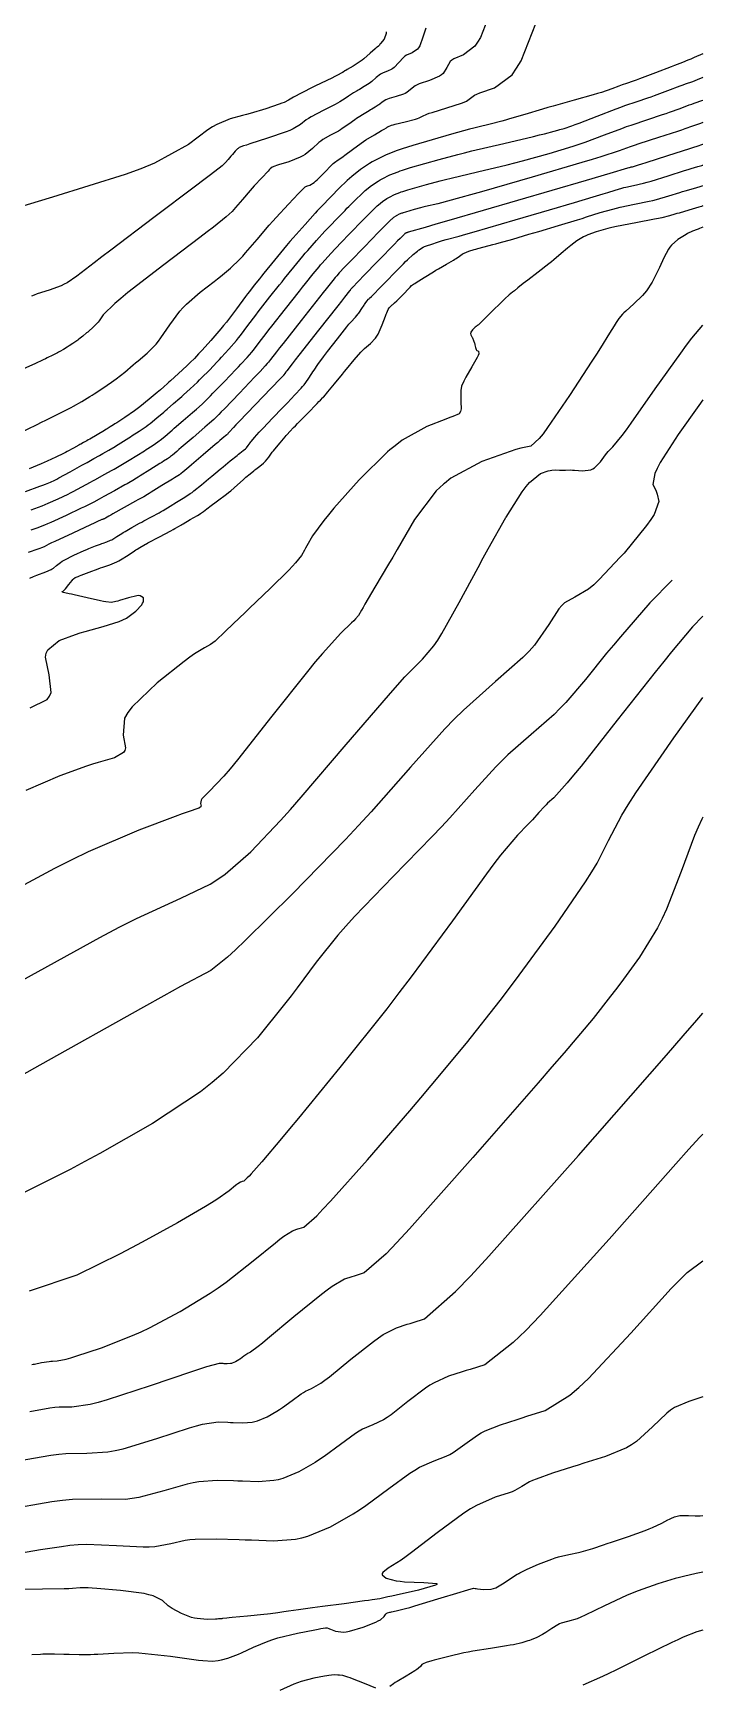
# Model space of a CAD drawing. Header units: metres. Extents: x 837475 to 838479, y 1189012 to 1191015.
# Drawn here: x 838398.2 to 838476.5, y 1190319 to 1190512 of the extents above; entities that cross this region are included whole.
import ezdxf

# ---------------------------------------------------------------- set-up
doc = ezdxf.new("R2010")
doc.units = ezdxf.units.M
doc.header["$LTSCALE"] = 0.3
doc.layers.add('COTAS 10', color=1, linetype='Continuous')
doc.layers.add('COTAS INT', color=252, linetype='Continuous')

msp = doc.modelspace()

# ---------------------------------------------------------------- linework, layer by layer
at = {"layer": 'COTAS 10'}
for points, elevation in [([(838444.134, 1190512.549), (838443.775, 1190511.515), (838443.397, 1190510.477), (838443.265, 1190510.261), (838443.122, 1190510.077), (838442.508, 1190509.672), (838441.848, 1190509.376), (838441.676, 1190509.261), (838441.509, 1190509.131), (838440.944, 1190508.54), (838440.416, 1190507.965), (838440.271, 1190507.844), (838440.128, 1190507.741), (838439.617, 1190507.51), (838439.112, 1190507.322), (838438.972, 1190507.247), (838438.832, 1190507.161), (838438.325, 1190506.766), (838437.8, 1190506.325), (838437.648, 1190506.21), (838437.493, 1190506.098), (838436.911, 1190505.718), (838436.355, 1190505.386), (838436.217, 1190505.305), (838436.086, 1190505.227), (838435.67, 1190504.983), (838435.294, 1190504.751), (838435.189, 1190504.681), (838435.084, 1190504.609), (838434.698, 1190504.328), (838434.063, 1190503.932), (838433.801, 1190503.787), (838433.501, 1190503.628), (838432.105, 1190502.924), (838430.7, 1190502.188), (838430.395, 1190502.008), (838430.126, 1190501.839), (838429.457, 1190501.312), (838428.604, 1190500.784), (838428.22, 1190500.612), (838427.771, 1190500.431), (838425.613, 1190499.684), (838423.535, 1190499.026), (838423.137, 1190498.899), (838422.816, 1190498.796), (838422.295, 1190498.626), (838422.215, 1190498.548), (838422.171, 1190498.503), (838422.117, 1190498.448), (838421.846, 1190498.165), (838421.516, 1190497.807), (838421.425, 1190497.705), (838421.334, 1190497.601), (838421.007, 1190497.216), (838420.7, 1190496.859), (838420.622, 1190496.774), (838420.546, 1190496.694), (838420.296, 1190496.453), (838418.932, 1190495.403), (838418.155, 1190494.814), (838417.203, 1190494.095), (838412.323, 1190490.419), (838407.285, 1190486.618), (838406.235, 1190485.82), (838405.335, 1190485.133), (838403.328, 1190483.571), (838402.202, 1190482.812), (838401.856, 1190482.631), (838401.496, 1190482.462), (838400.074, 1190481.956), (838398.687, 1190481.507), (838398.349, 1190481.373), (838398.03, 1190481.236)], 1760), ([(838397.982, 1190456.283), (838399.271, 1190456.763), (838399.617, 1190456.9), (838399.959, 1190457.04), (838401.155, 1190457.564), (838402.288, 1190458.104), (838402.59, 1190458.254), (838402.887, 1190458.405), (838403.919, 1190458.951), (838404.926, 1190459.505), (838405.207, 1190459.66), (838405.49, 1190459.817), (838406.523, 1190460.39), (838407.453, 1190460.911), (838407.672, 1190461.035), (838407.873, 1190461.149), (838408.461, 1190461.487), (838409.036, 1190461.831), (838409.231, 1190461.949), (838409.44, 1190462.077), (838410.322, 1190462.624), (838411.214, 1190463.185), (838411.431, 1190463.322), (838411.633, 1190463.451), (838412.254, 1190463.851), (838412.783, 1190464.217), (838412.928, 1190464.324), (838413.072, 1190464.433), (838413.587, 1190464.85), (838414.232, 1190465.4), (838414.458, 1190465.593), (838414.705, 1190465.804), (838415.766, 1190466.714), (838416.828, 1190467.631), (838417.075, 1190467.847), (838417.301, 1190468.046), (838417.95, 1190468.627), (838418.665, 1190469.32), (838418.934, 1190469.589), (838419.233, 1190469.892), (838420.566, 1190471.267), (838421.906, 1190472.668), (838422.209, 1190472.988), (838422.482, 1190473.278), (838423.223, 1190474.077), (838423.773, 1190474.713), (838423.926, 1190474.899), (838424.08, 1190475.09), (838424.636, 1190475.816), (838425.447, 1190476.884), (838425.762, 1190477.29), (838426.115, 1190477.743), (838427.715, 1190479.778), (838429.339, 1190481.83), (838429.708, 1190482.295), (838430.042, 1190482.713), (838430.953, 1190483.85), (838431.63, 1190484.669), (838431.816, 1190484.888), (838432.001, 1190485.103), (838432.661, 1190485.849), (838433.474, 1190486.724), (838433.754, 1190487.02), (838434.06, 1190487.34), (838435.363, 1190488.689), (838436.631, 1190489.99), (838436.914, 1190490.28), (838437.167, 1190490.54), (838437.835, 1190491.221), (838438.312, 1190491.679), (838438.444, 1190491.798), (838438.577, 1190491.913), (838439.06, 1190492.298), (838439.57, 1190492.641), (838439.721, 1190492.73), (838439.875, 1190492.816), (838440.467, 1190493.103), (838441.081, 1190493.353), (838441.25, 1190493.416), (838441.419, 1190493.475), (838442.022, 1190493.666), (838444.205, 1190494.289), (838445.795, 1190494.706), (838446.405, 1190494.857), (838447.089, 1190495.023), (838450.173, 1190495.752), (838453.623, 1190496.59), (838454.537, 1190496.825), (838455.435, 1190497.061), (838458.529, 1190497.923), (838461.333, 1190498.781), (838462.046, 1190499.015), (838462.733, 1190499.247), (838464.988, 1190500.071), (838467.03, 1190500.844), (838467.582, 1190501.043), (838468.13, 1190501.236), (838470.061, 1190501.882), (838471.796, 1190502.449), (838472.22, 1190502.592), (838472.619, 1190502.729), (838473.856, 1190503.176), (838474.918, 1190503.573), (838475.207, 1190503.679), (838475.494, 1190503.784), (838476.511, 1190504.148), (838476.514, 1190504.149)], 1770), ([(838476.514, 1190491.777), (838476.332, 1190491.719), (838476.033, 1190491.626), (838474.844, 1190491.277), (838473.722, 1190490.956), (838473.466, 1190490.882), (838473.234, 1190490.813), (838472.591, 1190490.617), (838471.693, 1190490.399), (838471.3, 1190490.316), (838470.843, 1190490.224), (838468.671, 1190489.812), (838466.388, 1190489.364), (838465.862, 1190489.249), (838465.382, 1190489.138), (838464.032, 1190488.773), (838463.048, 1190488.4), (838462.8, 1190488.284), (838462.561, 1190488.164), (838461.786, 1190487.686), (838461.075, 1190487.149), (838460.876, 1190486.992), (838460.677, 1190486.83), (838459.954, 1190486.217), (838459.094, 1190485.496), (838458.809, 1190485.267), (838458.504, 1190485.026), (838457.234, 1190484.05), (838456.02, 1190483.126), (838455.751, 1190482.918), (838455.51, 1190482.731), (838454.883, 1190482.228), (838454.462, 1190481.876), (838454.351, 1190481.784), (838454.243, 1190481.694), (838453.876, 1190481.39), (838453.356, 1190480.923), (838453.153, 1190480.73), (838452.924, 1190480.511), (838451.88, 1190479.49), (838450.893, 1190478.516), (838450.7, 1190478.326), (838450.541, 1190478.17), (838450.258, 1190477.894), (838450.202, 1190477.848), (838450.187, 1190477.837), (838450.173, 1190477.827), (838450.123, 1190477.796), (838450.073, 1190477.767), (838450.043, 1190477.749), (838449.986, 1190477.714), (838449.888, 1190477.627), (838449.847, 1190477.585), (838449.8, 1190477.535), (838449.582, 1190477.293), (838449.395, 1190477.025), (838449.369, 1190476.959), (838449.354, 1190476.898), (838449.391, 1190476.707), (838449.503, 1190476.508), (838449.535, 1190476.441), (838449.568, 1190476.369), (838449.692, 1190476.069), (838449.806, 1190475.741), (838449.833, 1190475.653), (838449.857, 1190475.565), (838449.927, 1190475.257), (838450.016, 1190475.004), (838450.052, 1190474.951), (838450.094, 1190474.905), (838450.287, 1190474.802), (838450.304, 1190474.488), (838450.236, 1190474.309), (838450.135, 1190474.092), (838449.505, 1190472.974), (838448.81, 1190471.791), (838448.667, 1190471.532), (838448.547, 1190471.302), (838448.293, 1190470.718), (838448.215, 1190470.203), (838448.206, 1190470.017), (838448.201, 1190469.812), (838448.226, 1190468.914), (838448.227, 1190468.073), (838448.207, 1190467.904), (838448.179, 1190467.763), (838448.005, 1190467.484), (838447.286, 1190467.197), (838446.915, 1190467.051), (838446.469, 1190466.876), (838444.237, 1190466.003), (838441.367, 1190464.403), (838440.519, 1190463.769), (838439.918, 1190463.275), (838439.649, 1190463.053), (838436.313, 1190459.78), (838433.357, 1190456.456), (838432.725, 1190455.708), (838432.174, 1190455.036), (838430.861, 1190453.229), (838430.188, 1190452.077), (838430.042, 1190451.818), (838429.913, 1190451.584), (838429.589, 1190450.952), (838428.897, 1190450.078), (838428.535, 1190449.692), (838428.1, 1190449.243), (838425.913, 1190447.101), (838423.493, 1190444.78), (838422.911, 1190444.219), (838422.366, 1190443.693), (838420.714, 1190442.087), (838419.482, 1190440.955), (838419.202, 1190440.728), (838418.948, 1190440.538), (838418.252, 1190440.165), (838417.082, 1190439.461), (838416.53, 1190439.063), (838415.879, 1190438.577), (838412.703, 1190436.088), (838409.769, 1190433.284), (838409.27, 1190432.599), (838408.908, 1190431.954), (838408.731, 1190429.957), (838409.007, 1190428.493), (838408.93, 1190428.184), (838408.787, 1190427.917), (838407.714, 1190427.301), (838405.821, 1190426.771), (838405.16, 1190426.558), (838404.44, 1190426.316), (838401.345, 1190425.203), (838397.373, 1190423.497)], 1780), ([(838476.514, 1190443.876), (838475.286, 1190442.63), (838472.835, 1190439.7), (838471.93, 1190438.58), (838470.927, 1190437.327), (838466.487, 1190431.69), (838462.258, 1190426.341), (838461.388, 1190425.27), (838460.648, 1190424.376), (838459.063, 1190422.627), (838458.352, 1190422.009), (838458.163, 1190421.828), (838457.978, 1190421.642), (838457.336, 1190420.937), (838456.575, 1190420.083), (838456.315, 1190419.804), (838456.033, 1190419.507), (838454.834, 1190418.281), (838452.851, 1190415.928), (838452.074, 1190414.921), (838451.199, 1190413.76), (838447.216, 1190408.281), (838442.387, 1190401.707), (838440.978, 1190399.856), (838439.538, 1190397.99), (838434.078, 1190391.141), (838429.231, 1190385.227), (838428.178, 1190383.952), (838427.249, 1190382.833), (838424.938, 1190380.101), (838423.704, 1190378.717), (838423.454, 1190378.448), (838423.245, 1190378.23), (838422.821, 1190377.855), (838422.662, 1190377.806), (838422.578, 1190377.78), (838422.433, 1190377.734), (838422.147, 1190377.552), (838422.017, 1190377.453), (838421.864, 1190377.333), (838421.127, 1190376.727), (838419.665, 1190375.701), (838419.055, 1190375.316), (838418.356, 1190374.888), (838415.092, 1190372.981), (838410.949, 1190370.71), (838409.697, 1190370.052), (838408.398, 1190369.382), (838403.326, 1190366.858), (838397.744, 1190364.995)], 1790), ([(838395.963, 1190334.276), (838399.056, 1190334.837), (838401.519, 1190335.189), (838402.503, 1190335.329), (838403.465, 1190335.395), (838404.43, 1190335.431), (838407.941, 1190335.303), (838411.063, 1190335.138), (838411.783, 1190335.15), (838412.44, 1190335.186), (838414.292, 1190335.524), (838415.983, 1190335.912), (838416.539, 1190335.979), (838417.133, 1190336.029), (838419.596, 1190336.066), (838422.277, 1190335.986), (838423.008, 1190335.962), (838423.735, 1190335.938), (838426.323, 1190335.844), (838428.898, 1190336.034), (838429.617, 1190336.188), (838430.34, 1190336.387), (838432.971, 1190337.473), (838435.628, 1190338.993), (838436.366, 1190339.466), (838437.105, 1190339.962), (838439.785, 1190341.939), (838442.23, 1190343.725), (838442.822, 1190344.101), (838443.377, 1190344.424), (838445.073, 1190345.164), (838446.51, 1190345.713), (838446.902, 1190345.917), (838447.292, 1190346.143), (838448.677, 1190347.148), (838450.149, 1190348.194), (838450.593, 1190348.447), (838451.053, 1190348.684), (838452.848, 1190349.404), (838454.806, 1190350.03), (838455.368, 1190350.207), (838455.94, 1190350.386), (838458.081, 1190351.047), (838460.951, 1190352.845), (838461.983, 1190353.741), (838463.117, 1190354.81), (838468.07, 1190360.11), (838472.804, 1190365.329), (838473.799, 1190366.347), (838474.659, 1190367.18), (838476.514, 1190368.565)], 1800)]:
    msp.add_lwpolyline(points, dxfattribs=dict(at, elevation=elevation))
at = {"layer": 'COTAS INT'}
for points, elevation in [([(838451.612, 1190514.251), (838450.503, 1190511.476), (838450.174, 1190510.91), (838449.836, 1190510.434), (838448.535, 1190509.446), (838447.403, 1190508.965), (838447.171, 1190508.808), (838446.975, 1190508.64), (838446.559, 1190507.946), (838446.136, 1190507.254), (838445.935, 1190507.087), (838445.697, 1190506.93), (838444.537, 1190506.454), (838443.348, 1190506.045), (838443.094, 1190505.931), (838442.871, 1190505.816), (838442.336, 1190505.401), (838441.881, 1190505.019), (838441.71, 1190504.926), (838441.519, 1190504.838), (838440.663, 1190504.566), (838439.813, 1190504.324), (838439.625, 1190504.255), (838439.458, 1190504.185), (838439.029, 1190503.923), (838438.724, 1190503.668), (838438.636, 1190503.601), (838438.546, 1190503.536), (838438.209, 1190503.316), (838437.795, 1190503.07), (838437.658, 1190502.989), (838437.51, 1190502.903), (838436.894, 1190502.543), (838436.207, 1190502.118), (838436.014, 1190501.99), (838435.82, 1190501.858), (838435.112, 1190501.343), (838434.351, 1190500.814), (838434.123, 1190500.673), (838433.889, 1190500.534), (838432.981, 1190500.052), (838432.076, 1190499.53), (838431.842, 1190499.366), (838431.616, 1190499.193), (838430.862, 1190498.5), (838430.008, 1190497.807), (838429.719, 1190497.635), (838429.407, 1190497.472), (838428.091, 1190496.952), (838426.903, 1190496.573), (838426.672, 1190496.498), (838426.483, 1190496.436), (838426.153, 1190496.318), (838425.936, 1190496.108), (838425.818, 1190495.988), (838425.675, 1190495.84), (838424.949, 1190495.081), (838424.063, 1190494.122), (838423.819, 1190493.848), (838423.575, 1190493.57), (838422.7, 1190492.538), (838421.877, 1190491.581), (838421.667, 1190491.352), (838421.464, 1190491.137), (838420.794, 1190490.491), (838419.295, 1190489.3), (838418.571, 1190488.743), (838417.712, 1190488.087), (838413.489, 1190484.896), (838409.299, 1190481.666), (838408.459, 1190480.985), (838407.759, 1190480.396), (838406.391, 1190479.043), (838405.927, 1190478.36), (838405.797, 1190478.194), (838405.667, 1190478.039), (838405.193, 1190477.563), (838404.721, 1190477.161), (838404.593, 1190477.052), (838404.466, 1190476.945), (838404.014, 1190476.567), (838403.567, 1190476.211), (838403.442, 1190476.117), (838403.317, 1190476.026), (838402.863, 1190475.713), (838402.416, 1190475.424), (838402.296, 1190475.347), (838402.177, 1190475.273), (838401.761, 1190475.015), (838401.325, 1190474.764), (838401.193, 1190474.693), (838401.058, 1190474.622), (838400.53, 1190474.36), (838399.864, 1190474.038), (838399.641, 1190473.93), (838399.401, 1190473.813), (838398.396, 1190473.319), (838396.714, 1190472.607)], 1762), ([(838439.464, 1190512.126), (838439.481, 1190511.931), (838439.231, 1190511.267), (838438.831, 1190510.758), (838438.752, 1190510.66), (838438.688, 1190510.581), (838438.572, 1190510.453), (838438.412, 1190510.32), (838438.319, 1190510.238), (838438.206, 1190510.137), (838437.622, 1190509.61), (838436.875, 1190508.983), (838436.659, 1190508.819), (838436.44, 1190508.66), (838435.613, 1190508.121), (838434.915, 1190507.703), (838434.776, 1190507.62), (838434.662, 1190507.551), (838434.445, 1190507.422), (838434.382, 1190507.383), (838434.365, 1190507.372), (838434.347, 1190507.36), (838434.283, 1190507.313), (838433.775, 1190507.05), (838433.478, 1190506.902), (838433.113, 1190506.721), (838431.228, 1190505.795), (838429.325, 1190504.846), (838428.948, 1190504.651), (838428.636, 1190504.484), (838428.052, 1190504.125), (838427.549, 1190503.87), (838427.288, 1190503.769), (838426.974, 1190503.655), (838425.403, 1190503.134), (838423.6, 1190502.585), (838423.141, 1190502.453), (838422.699, 1190502.329), (838421.246, 1190501.955), (838419.681, 1190501.303), (838419.168, 1190501.004), (838418.621, 1190500.654), (838416.359, 1190498.962), (838412.413, 1190496.788), (838410.804, 1190496.134), (838408.972, 1190495.457), (838400.487, 1190492.825), (838391.95, 1190490.239)], 1758), ([(838396.44, 1190465.171), (838398.671, 1190466.267), (838399.203, 1190466.527), (838399.698, 1190466.768), (838401.176, 1190467.481), (838402.348, 1190468.063), (838402.649, 1190468.222), (838402.94, 1190468.379), (838403.908, 1190468.936), (838404.832, 1190469.507), (838405.095, 1190469.674), (838405.362, 1190469.843), (838406.354, 1190470.484), (838407.363, 1190471.179), (838407.64, 1190471.382), (838407.917, 1190471.59), (838408.91, 1190472.38), (838409.912, 1190473.219), (838410.195, 1190473.457), (838410.479, 1190473.698), (838411.526, 1190474.591), (838412.579, 1190475.648), (838412.868, 1190475.993), (838413.155, 1190476.36), (838414.185, 1190477.876), (838415.352, 1190479.474), (838415.727, 1190479.893), (838416.124, 1190480.302), (838417.745, 1190481.696), (838419.363, 1190482.938), (838419.759, 1190483.252), (838420.132, 1190483.553), (838421.291, 1190484.529), (838422.382, 1190485.581), (838422.712, 1190485.93), (838423.054, 1190486.303), (838424.393, 1190487.859), (838425.817, 1190489.539), (838426.213, 1190489.991), (838426.61, 1190490.436), (838428.052, 1190491.997), (838429.234, 1190493.232), (838429.466, 1190493.472), (838429.658, 1190493.668), (838430.011, 1190494.01), (838430.149, 1190494.075), (838430.206, 1190494.097), (838430.27, 1190494.121), (838430.569, 1190494.221), (838431.043, 1190494.513), (838431.218, 1190494.658), (838431.411, 1190494.831), (838432.267, 1190495.688), (838433.106, 1190496.548), (838433.289, 1190496.723), (838433.451, 1190496.871), (838433.858, 1190497.18), (838434.277, 1190497.44), (838434.446, 1190497.558), (838434.639, 1190497.696), (838435.527, 1190498.358), (838436.557, 1190499.107), (838436.838, 1190499.299), (838437.119, 1190499.485), (838438.119, 1190500.104), (838438.935, 1190500.578), (838439.099, 1190500.674), (838439.236, 1190500.754), (838439.507, 1190500.913), (838439.6, 1190500.974), (838439.624, 1190500.992), (838439.649, 1190501.01), (838439.733, 1190501.08), (838440.085, 1190501.208), (838440.278, 1190501.263), (838440.513, 1190501.326), (838441.708, 1190501.623), (838442.909, 1190501.935), (838443.149, 1190502.007), (838443.347, 1190502.073), (838443.728, 1190502.262), (838444.233, 1190502.502), (838444.511, 1190502.601), (838444.849, 1190502.713), (838446.565, 1190503.235), (838448.272, 1190503.784), (838448.604, 1190503.913), (838448.874, 1190504.032), (838449.342, 1190504.378), (838449.815, 1190504.73), (838450.089, 1190504.853), (838450.426, 1190504.987), (838452.157, 1190505.563), (838454.197, 1190507.112), (838454.728, 1190507.86), (838455.244, 1190508.746), (838456.983, 1190513.098)], 1764), ([(838476.514, 1190509.56), (838475.489, 1190509.112), (838475.092, 1190508.941), (838474.761, 1190508.798), (838474.106, 1190508.527), (838473.483, 1190508.296), (838473.172, 1190508.179), (838472.801, 1190508.039), (838470.959, 1190507.343), (838469.08, 1190506.636), (838468.686, 1190506.489), (838468.345, 1190506.364), (838467.57, 1190506.091), (838467.054, 1190505.913), (838466.878, 1190505.849), (838466.687, 1190505.778), (838465.875, 1190505.466), (838464.644, 1190505.044), (838464.189, 1190504.903), (838463.683, 1190504.752), (838461.445, 1190504.121), (838459.003, 1190503.444), (838458.37, 1190503.264), (838457.756, 1190503.087), (838455.693, 1190502.475), (838453.889, 1190501.944), (838453.438, 1190501.817), (838453.009, 1190501.7), (838451.632, 1190501.353), (838450.187, 1190500.993), (838449.713, 1190500.868), (838449.208, 1190500.731), (838447.12, 1190500.148), (838442.602, 1190498.86), (838441.353, 1190498.465), (838441.004, 1190498.342), (838440.655, 1190498.213), (838439.384, 1190497.695), (838438.159, 1190497.1), (838437.839, 1190496.922), (838437.528, 1190496.739), (838436.471, 1190496.028), (838435.473, 1190495.231), (838435.198, 1190494.993), (838434.923, 1190494.748), (838433.937, 1190493.8), (838433.075, 1190492.924), (838432.879, 1190492.725), (838432.702, 1190492.544), (838432.215, 1190492.045), (838431.651, 1190491.445), (838431.425, 1190491.2), (838431.169, 1190490.921), (838429.991, 1190489.627), (838428.606, 1190488.061), (838428.218, 1190487.61), (838427.829, 1190487.152), (838426.407, 1190485.433), (838425.175, 1190483.909), (838424.904, 1190483.574), (838424.665, 1190483.276), (838424.054, 1190482.511), (838423.489, 1190481.775), (838423.278, 1190481.496), (838423.044, 1190481.183), (838422.002, 1190479.778), (838420.811, 1190478.221), (838420.482, 1190477.812), (838420.154, 1190477.413), (838418.976, 1190476.051), (838417.967, 1190474.94), (838417.746, 1190474.699), (838417.55, 1190474.486), (838417.056, 1190473.957), (838416.575, 1190473.483), (838416.387, 1190473.305), (838416.176, 1190473.107), (838415.219, 1190472.221), (838414.278, 1190471.362), (838414.077, 1190471.18), (838413.903, 1190471.022), (838413.49, 1190470.655), (838413.081, 1190470.306), (838412.909, 1190470.159), (838412.711, 1190469.991), (838411.784, 1190469.204), (838410.681, 1190468.312), (838410.372, 1190468.077), (838410.062, 1190467.848), (838408.931, 1190467.066), (838407.975, 1190466.442), (838407.776, 1190466.312), (838407.605, 1190466.201), (838407.224, 1190465.957), (838406.868, 1190465.742), (838406.713, 1190465.65), (838406.533, 1190465.544), (838405.679, 1190465.044), (838404.821, 1190464.544), (838404.639, 1190464.439), (838404.481, 1190464.347), (838404.111, 1190464.136), (838403.803, 1190463.965), (838403.684, 1190463.9), (838403.551, 1190463.826), (838402.948, 1190463.496), (838402.207, 1190463.102), (838401.986, 1190462.988), (838401.758, 1190462.874), (838400.879, 1190462.444), (838399.834, 1190461.966), (838399.502, 1190461.82), (838399.151, 1190461.669), (838397.73, 1190461.076)], 1766), ([(838397.307, 1190458.43), (838399.007, 1190459.035), (838399.352, 1190459.16), (838399.642, 1190459.266), (838400.238, 1190459.497), (838400.736, 1190459.754), (838400.965, 1190459.876), (838401.233, 1190460.02), (838402.531, 1190460.728), (838403.904, 1190461.482), (838404.22, 1190461.656), (838404.508, 1190461.815), (838405.317, 1190462.263), (838405.967, 1190462.629), (838406.155, 1190462.737), (838406.347, 1190462.847), (838407.07, 1190463.265), (838407.785, 1190463.688), (838407.972, 1190463.8), (838408.154, 1190463.91), (838408.773, 1190464.291), (838409.41, 1190464.693), (838409.603, 1190464.817), (838409.804, 1190464.946), (838410.592, 1190465.459), (838411.422, 1190466.032), (838411.65, 1190466.2), (838411.876, 1190466.373), (838412.685, 1190467.027), (838413.472, 1190467.696), (838413.683, 1190467.876), (838413.893, 1190468.055), (838414.628, 1190468.684), (838415.365, 1190469.327), (838415.576, 1190469.513), (838415.79, 1190469.704), (838416.585, 1190470.424), (838417.421, 1190471.213), (838417.661, 1190471.447), (838417.904, 1190471.688), (838418.811, 1190472.612), (838419.728, 1190473.577), (838419.977, 1190473.843), (838420.224, 1190474.109), (838421.099, 1190475.064), (838421.964, 1190476.063), (838422.204, 1190476.356), (838422.445, 1190476.655), (838423.319, 1190477.797), (838424.246, 1190479.033), (838424.52, 1190479.393), (838424.802, 1190479.759), (838425.884, 1190481.145), (838427.002, 1190482.553), (838427.306, 1190482.934), (838427.608, 1190483.311), (838428.68, 1190484.642), (838429.729, 1190485.911), (838430.017, 1190486.249), (838430.303, 1190486.582), (838431.326, 1190487.738), (838432.321, 1190488.823), (838432.59, 1190489.11), (838432.855, 1190489.393), (838433.789, 1190490.367), (838434.667, 1190491.267), (838434.897, 1190491.502), (838435.121, 1190491.732), (838435.886, 1190492.51), (838436.618, 1190493.214), (838436.821, 1190493.396), (838437.025, 1190493.572), (838437.766, 1190494.163), (838438.549, 1190494.69), (838438.78, 1190494.826), (838439.017, 1190494.958), (838439.925, 1190495.399), (838440.868, 1190495.783), (838441.127, 1190495.879), (838441.386, 1190495.97), (838442.312, 1190496.263), (838445.662, 1190497.219), (838447.858, 1190497.802), (838448.641, 1190497.997), (838449.499, 1190498.208), (838453.229, 1190499.094), (838456.702, 1190499.908), (838457.399, 1190500.074), (838457.981, 1190500.214), (838459.125, 1190500.503), (838459.544, 1190500.627), (838459.669, 1190500.663), (838459.797, 1190500.7), (838460.294, 1190500.837), (838461.201, 1190501.143), (838461.59, 1190501.285), (838462.037, 1190501.453), (838464.148, 1190502.266), (838466.383, 1190503.125), (838466.909, 1190503.32), (838467.395, 1190503.498), (838468.815, 1190503.986), (838470.071, 1190504.406), (838470.453, 1190504.541), (838470.85, 1190504.682), (838472.408, 1190505.259), (838473.86, 1190505.806), (838474.19, 1190505.929), (838474.489, 1190506.04), (838475.308, 1190506.337), (838476.151, 1190506.664), (838476.464, 1190506.793), (838476.514, 1190506.814)], 1768), ([(838476.514, 1190501.532), (838476.499, 1190501.527), (838476.225, 1190501.429), (838475.977, 1190501.339), (838475.304, 1190501.092), (838474.389, 1190500.776), (838473.987, 1190500.643), (838473.522, 1190500.491), (838471.307, 1190499.778), (838468.999, 1190499.027), (838468.475, 1190498.852), (838468.001, 1190498.69), (838466.706, 1190498.22), (838464.56, 1190497.516), (838463.549, 1190497.206), (838462.358, 1190496.847), (838456.555, 1190495.134), (838450.616, 1190493.42), (838449.341, 1190493.06), (838448.224, 1190492.749), (838445.524, 1190492.04), (838444.09, 1190491.701), (838443.771, 1190491.623), (838443.488, 1190491.553), (838442.748, 1190491.359), (838441.732, 1190491.069), (838441.451, 1190490.981), (838441.373, 1190490.953), (838441.294, 1190490.924), (838441.009, 1190490.807), (838440.733, 1190490.674), (838440.662, 1190490.634), (838440.592, 1190490.592), (838440.354, 1190490.433), (838440.13, 1190490.254), (838440.068, 1190490.2), (838440.006, 1190490.145), (838439.784, 1190489.932), (838439.213, 1190489.347), (838438.932, 1190489.058), (838438.596, 1190488.714), (838436.937, 1190487.01), (838435.264, 1190485.287), (838434.919, 1190484.93), (838434.626, 1190484.625), (838433.996, 1190483.959), (838433.698, 1190483.623), (838433.615, 1190483.526), (838433.531, 1190483.428), (838433.226, 1190483.059), (838432.475, 1190482.116), (838432.11, 1190481.655), (838431.677, 1190481.108), (838429.546, 1190478.412), (838427.428, 1190475.727), (838427.003, 1190475.187), (838426.649, 1190474.734), (838425.952, 1190473.836), (838425.714, 1190473.524), (838425.648, 1190473.442), (838425.583, 1190473.363), (838425.347, 1190473.09), (838424.74, 1190472.447), (838424.441, 1190472.133), (838424.084, 1190471.76), (838422.321, 1190469.923), (838420.562, 1190468.097), (838420.207, 1190467.732), (838419.91, 1190467.427), (838419.316, 1190466.831), (838418.813, 1190466.389), (838418.573, 1190466.181), (838418.29, 1190465.936), (838416.903, 1190464.743), (838415.517, 1190463.553), (838415.233, 1190463.31), (838414.993, 1190463.104), (838414.489, 1190462.674), (838414.267, 1190462.494), (838414.205, 1190462.447), (838414.143, 1190462.401), (838413.916, 1190462.244), (838413.462, 1190461.955), (838413.258, 1190461.826), (838413.019, 1190461.676), (838411.87, 1190460.958), (838410.726, 1190460.245), (838410.489, 1190460.098), (838410.288, 1190459.974), (838409.852, 1190459.708), (838409.4, 1190459.452), (838409.188, 1190459.333), (838408.939, 1190459.194), (838407.729, 1190458.518), (838406.472, 1190457.818), (838406.195, 1190457.664), (838405.947, 1190457.527), (838405.307, 1190457.173), (838404.541, 1190456.789), (838404.215, 1190456.633), (838403.84, 1190456.455), (838402.071, 1190455.631), (838400.275, 1190454.814), (838399.882, 1190454.641), (838399.534, 1190454.49), (838398.657, 1190454.136), (838397.937, 1190453.888)], 1772), ([(838476.514, 1190498.954), (838476.474, 1190498.942), (838475.812, 1190498.732), (838475.414, 1190498.606), (838474.924, 1190498.449), (838472.381, 1190497.637), (838469.828, 1190496.825), (838469.332, 1190496.668), (838468.928, 1190496.541), (838468.228, 1190496.328), (838468.129, 1190496.308), (838468.103, 1190496.302), (838468.078, 1190496.295), (838467.991, 1190496.27), (838467.897, 1190496.241), (838467.867, 1190496.231), (838467.835, 1190496.221), (838467.705, 1190496.182), (838465.643, 1190495.58), (838462.85, 1190494.764), (838446.814, 1190490.084), (838445.281, 1190489.638), (838444.046, 1190489.277), (838442.058, 1190488.699), (838442.008, 1190488.686), (838441.98, 1190488.678), (838441.928, 1190488.661), (838441.878, 1190488.644), (838441.865, 1190488.64), (838441.851, 1190488.635), (838441.806, 1190488.62), (838441.766, 1190488.606), (838441.757, 1190488.602), (838441.748, 1190488.599), (838441.723, 1190488.585), (838441.694, 1190488.564), (838441.683, 1190488.555), (838441.67, 1190488.545), (838441.614, 1190488.498), (838441.115, 1190487.994), (838440.822, 1190487.695), (838440.464, 1190487.328), (838438.612, 1190485.427), (838436.762, 1190483.525), (838436.404, 1190483.157), (838436.113, 1190482.858), (838435.619, 1190482.348), (838435.566, 1190482.292), (838435.553, 1190482.278), (838435.54, 1190482.265), (838435.499, 1190482.227), (838435.464, 1190482.194), (838435.454, 1190482.185), (838435.445, 1190482.175), (838435.415, 1190482.14), (838435.384, 1190482.098), (838435.375, 1190482.085), (838435.365, 1190482.07), (838435.328, 1190482.01), (838435.285, 1190481.947), (838435.273, 1190481.93), (838435.26, 1190481.914), (838435.21, 1190481.86), (838434.618, 1190481.122), (838434.264, 1190480.675), (838433.827, 1190480.123), (838431.558, 1190477.252), (838429.282, 1190474.364), (838428.839, 1190473.801), (838428.478, 1190473.34), (838427.853, 1190472.532), (838427.761, 1190472.395), (838427.737, 1190472.358), (838427.712, 1190472.322), (838427.626, 1190472.192), (838427.527, 1190472.058), (838427.494, 1190472.019), (838427.459, 1190471.978), (838427.315, 1190471.822), (838426.735, 1190471.219), (838426.426, 1190470.897), (838426.051, 1190470.507), (838424.162, 1190468.54), (838422.288, 1190466.586), (838421.923, 1190466.205), (838421.626, 1190465.893), (838421.11, 1190465.347), (838421.038, 1190465.26), (838421.021, 1190465.238), (838421.005, 1190465.218), (838420.956, 1190465.151), (838420.912, 1190465.095), (838420.899, 1190465.081), (838420.886, 1190465.068), (838420.835, 1190465.026), (838420.753, 1190464.964), (838420.72, 1190464.938), (838420.684, 1190464.909), (838420.516, 1190464.774), (838420.026, 1190464.362), (838419.787, 1190464.159), (838419.503, 1190463.916), (838418.103, 1190462.718), (838416.705, 1190461.521), (838416.422, 1190461.279), (838416.184, 1190461.076), (838415.702, 1190460.666), (838415.531, 1190460.529), (838415.488, 1190460.497), (838415.449, 1190460.468), (838415.324, 1190460.387), (838414.943, 1190460.152), (838414.74, 1190460.027), (838414.496, 1190459.876), (838413.267, 1190459.111), (838412.026, 1190458.341), (838411.775, 1190458.187), (838411.564, 1190458.058), (838411.137, 1190457.804), (838410.687, 1190457.557), (838410.462, 1190457.432), (838410.192, 1190457.283), (838408.856, 1190456.541), (838407.536, 1190455.804), (838407.277, 1190455.659), (838407.064, 1190455.539), (838406.68, 1190455.316), (838406.599, 1190455.265), (838406.577, 1190455.254), (838406.556, 1190455.243), (838406.483, 1190455.213), (838406.404, 1190455.186), (838406.38, 1190455.177), (838406.355, 1190455.168), (838406.256, 1190455.131), (838405.667, 1190454.867), (838405.333, 1190454.714), (838404.925, 1190454.527), (838402.835, 1190453.564), (838400.757, 1190452.598), (838400.357, 1190452.408), (838400.032, 1190452.253), (838399.492, 1190451.975), (838399.177, 1190451.838), (838398.995, 1190451.772), (838398.772, 1190451.693), (838397.622, 1190451.305)], 1774), ([(838397.82, 1190448.308), (838398.261, 1190448.493), (838398.655, 1190448.655), (838399.681, 1190449.045), (838400.307, 1190449.298), (838400.449, 1190449.374), (838400.577, 1190449.453), (838400.929, 1190449.761), (838401.404, 1190450.145), (838401.611, 1190450.272), (838401.85, 1190450.407), (838402.985, 1190450.972), (838404.191, 1190451.518), (838404.475, 1190451.642), (838404.737, 1190451.755), (838405.504, 1190452.065), (838406.089, 1190452.28), (838406.236, 1190452.333), (838406.378, 1190452.384), (838406.837, 1190452.542), (838407.269, 1190452.721), (838407.394, 1190452.784), (838407.521, 1190452.853), (838407.997, 1190453.151), (838408.566, 1190453.52), (838408.752, 1190453.633), (838408.95, 1190453.752), (838409.766, 1190454.218), (838410.663, 1190454.712), (838410.911, 1190454.848), (838411.159, 1190454.983), (838412.057, 1190455.466), (838412.936, 1190455.948), (838413.173, 1190456.083), (838413.406, 1190456.219), (838414.226, 1190456.713), (838414.978, 1190457.177), (838415.169, 1190457.293), (838415.353, 1190457.404), (838415.955, 1190457.76), (838416.586, 1190458.174), (838416.788, 1190458.321), (838417.002, 1190458.483), (838417.875, 1190459.183), (838418.713, 1190459.884), (838418.906, 1190460.046), (838419.081, 1190460.194), (838419.574, 1190460.611), (838420.063, 1190461.022), (838420.237, 1190461.166), (838420.427, 1190461.322), (838421.253, 1190461.997), (838422.056, 1190462.643), (838422.231, 1190462.782), (838422.386, 1190462.903), (838422.776, 1190463.198), (838423.022, 1190463.4), (838423.086, 1190463.464), (838423.148, 1190463.53), (838423.356, 1190463.796), (838423.588, 1190464.114), (838423.665, 1190464.213), (838423.747, 1190464.317), (838424.09, 1190464.731), (838424.641, 1190465.348), (838424.856, 1190465.579), (838425.096, 1190465.836), (838426.188, 1190466.983), (838427.361, 1190468.203), (838427.653, 1190468.506), (838427.931, 1190468.794), (838428.817, 1190469.709), (838429.537, 1190470.49), (838429.711, 1190470.694), (838429.874, 1190470.892), (838430.369, 1190471.562), (838430.8, 1190472.209), (838430.923, 1190472.392), (838431.047, 1190472.577), (838431.506, 1190473.261), (838432.139, 1190474.144), (838432.372, 1190474.455), (838432.631, 1190474.795), (838433.773, 1190476.262), (838434.89, 1190477.659), (838435.133, 1190477.954), (838435.347, 1190478.21), (838435.877, 1190478.805), (838436.202, 1190479.161), (838436.287, 1190479.266), (838436.369, 1190479.374), (838436.647, 1190479.787), (838436.895, 1190480.181), (838436.959, 1190480.276), (838437.02, 1190480.366), (838437.222, 1190480.64), (838437.42, 1190480.871), (838437.479, 1190480.934), (838437.539, 1190480.995), (838437.772, 1190481.212), (838438.041, 1190481.462), (838438.124, 1190481.545), (838438.212, 1190481.634), (838438.561, 1190482.001), (838439.084, 1190482.555), (838439.281, 1190482.761), (838439.501, 1190482.99), (838440.485, 1190484.004), (838441.505, 1190485.034), (838441.748, 1190485.271), (838441.974, 1190485.488), (838442.648, 1190486.101), (838443.134, 1190486.508), (838443.242, 1190486.596), (838443.339, 1190486.672), (838443.592, 1190486.858), (838443.81, 1190486.973), (838443.885, 1190487.006), (838443.966, 1190487.039), (838444.31, 1190487.16), (838444.708, 1190487.29), (838444.823, 1190487.328), (838444.939, 1190487.367), (838445.376, 1190487.516), (838445.823, 1190487.662), (838445.946, 1190487.698), (838446.068, 1190487.734), (838446.506, 1190487.848), (838448.004, 1190488.267), (838448.794, 1190488.494), (838449.747, 1190488.77), (838454.547, 1190490.166), (838459.511, 1190491.617), (838460.568, 1190491.926), (838461.488, 1190492.196), (838463.664, 1190492.839), (838464.838, 1190493.193), (838465.125, 1190493.282), (838465.397, 1190493.365), (838466.243, 1190493.633), (838467.021, 1190493.859), (838467.249, 1190493.916), (838467.483, 1190493.972), (838468.376, 1190494.156), (838469.566, 1190494.435), (838469.988, 1190494.551), (838470.45, 1190494.683), (838472.451, 1190495.297), (838474.361, 1190495.904), (838474.765, 1190496.031), (838475.115, 1190496.14), (838475.93, 1190496.387), (838476.362, 1190496.514), (838476.471, 1190496.548), (838476.514, 1190496.562)], 1776), ([(838397.846, 1190433.166), (838399.84, 1190434.128), (838400.137, 1190434.517), (838400.323, 1190434.958), (838400.072, 1190436.993), (838399.659, 1190439.057), (838399.742, 1190439.517), (838399.912, 1190439.927), (838401.238, 1190441.006), (838403.173, 1190441.723), (838403.727, 1190441.905), (838404.288, 1190442.08), (838406.379, 1190442.653), (838408.272, 1190443.245), (838408.709, 1190443.432), (838409.108, 1190443.629), (838410.233, 1190444.423), (838410.901, 1190445.191), (838411.013, 1190445.371), (838411.092, 1190445.536), (838411.113, 1190446.018), (838410.729, 1190446.252), (838410.553, 1190446.262), (838410.347, 1190446.248), (838409.353, 1190446), (838408.324, 1190445.67), (838408.095, 1190445.606), (838407.892, 1190445.552), (838407.363, 1190445.455), (838406.704, 1190445.523), (838406.418, 1190445.574), (838406.088, 1190445.638), (838404.535, 1190445.985), (838404.525, 1190445.987), (838402.995, 1190446.348), (838402.685, 1190446.42), (838402.425, 1190446.481), (838401.899, 1190446.6), (838401.732, 1190446.639), (838401.698, 1190446.648), (838401.67, 1190446.657), (838401.614, 1190446.686), (838401.608, 1190446.711), (838401.612, 1190446.718), (838401.617, 1190446.725), (838401.657, 1190446.749), (838401.702, 1190446.769), (838401.712, 1190446.773), (838401.72, 1190446.776), (838401.739, 1190446.784), (838401.842, 1190446.903), (838401.902, 1190446.977), (838401.977, 1190447.069), (838402.366, 1190447.548), (838402.776, 1190448.037), (838402.864, 1190448.135), (838402.942, 1190448.217), (838403.135, 1190448.379), (838403.457, 1190448.509), (838403.617, 1190448.57), (838403.808, 1190448.643), (838404.752, 1190448.998), (838405.822, 1190449.392), (838406.092, 1190449.49), (838406.351, 1190449.582), (838407.191, 1190449.872), (838407.982, 1190450.198), (838408.21, 1190450.314), (838408.442, 1190450.44), (838409.314, 1190450.987), (838410.068, 1190451.502), (838410.227, 1190451.608), (838410.364, 1190451.699), (838410.676, 1190451.896), (838411.133, 1190452.142), (838411.36, 1190452.264), (838411.476, 1190452.326), (838411.632, 1190452.409), (838412.977, 1190453.127), (838414.308, 1190453.838), (838414.571, 1190453.979), (838414.787, 1190454.096), (838415.186, 1190454.316), (838415.46, 1190454.478), (838415.598, 1190454.559), (838415.764, 1190454.656), (838416.586, 1190455.134), (838417.428, 1190455.634), (838417.607, 1190455.744), (838417.761, 1190455.842), (838418.121, 1190456.092), (838418.5, 1190456.385), (838418.666, 1190456.509), (838418.859, 1190456.652), (838419.78, 1190457.324), (838420.801, 1190458.093), (838421.057, 1190458.298), (838421.303, 1190458.499), (838422.096, 1190459.193), (838422.759, 1190459.802), (838422.923, 1190459.949), (838423.079, 1190460.086), (838423.571, 1190460.502), (838424.013, 1190460.851), (838424.032, 1190460.865), (838424.137, 1190460.946), (838424.261, 1190461.039), (838424.718, 1190461.371), (838425.158, 1190461.733), (838425.272, 1190461.846), (838425.383, 1190461.965), (838425.756, 1190462.442), (838426.171, 1190463.01), (838426.309, 1190463.188), (838426.456, 1190463.374), (838427.069, 1190464.116), (838427.657, 1190464.802), (838427.788, 1190464.953), (838427.905, 1190465.087), (838428.214, 1190465.427), (838428.664, 1190465.891), (838428.869, 1190466.103), (838429.11, 1190466.351), (838430.272, 1190467.549), (838431.394, 1190468.702), (838431.61, 1190468.923), (838431.785, 1190469.102), (838432.071, 1190469.389), (838432.094, 1190469.403), (838432.11, 1190469.417), (838432.148, 1190469.452), (838432.37, 1190469.713), (838432.495, 1190469.863), (838432.647, 1190470.046), (838433.426, 1190470.988), (838434.361, 1190472.124), (838434.612, 1190472.429), (838434.86, 1190472.731), (838435.726, 1190473.788), (838436.531, 1190474.71), (838436.74, 1190474.926), (838436.944, 1190475.126), (838437.63, 1190475.706), (838438.237, 1190476.326), (838438.391, 1190476.551), (838438.537, 1190476.799), (838439.015, 1190477.885), (838439.388, 1190478.915), (838439.469, 1190479.128), (838439.54, 1190479.309), (838439.719, 1190479.702), (838439.84, 1190479.88), (838439.875, 1190479.925), (838439.912, 1190479.969), (838440.049, 1190480.113), (838440.198, 1190480.246), (838440.241, 1190480.282), (838440.285, 1190480.318), (838440.45, 1190480.446), (838440.72, 1190480.688), (838440.829, 1190480.795), (838440.954, 1190480.92), (838441.531, 1190481.518), (838442.081, 1190482.098), (838442.188, 1190482.212), (838442.276, 1190482.305), (838442.432, 1190482.471), (838442.677, 1190482.637), (838442.822, 1190482.73), (838442.999, 1190482.844), (838443.918, 1190483.425), (838445.01, 1190484.099), (838445.298, 1190484.272), (838445.579, 1190484.438), (838446.541, 1190484.989), (838447.331, 1190485.443), (838447.503, 1190485.549), (838447.656, 1190485.646), (838448.04, 1190485.926), (838448.362, 1190486.147), (838448.475, 1190486.207), (838448.599, 1190486.267), (838449.135, 1190486.479), (838449.782, 1190486.685), (838449.976, 1190486.742), (838450.176, 1190486.798), (838450.954, 1190486.997), (838451.961, 1190487.257), (838452.307, 1190487.351), (838452.681, 1190487.455), (838454.27, 1190487.911), (838456.172, 1190488.469), (838456.743, 1190488.638), (838457.333, 1190488.813), (838459.623, 1190489.496), (838461.84, 1190490.165), (838462.383, 1190490.332), (838462.896, 1190490.49), (838464.495, 1190490.995), (838465.964, 1190491.422), (838466.395, 1190491.531), (838466.837, 1190491.636), (838468.523, 1190491.984), (838470.205, 1190492.33), (838470.644, 1190492.433), (838471.072, 1190492.541), (838472.521, 1190492.957), (838473.797, 1190493.358), (838474.115, 1190493.456), (838474.418, 1190493.548), (838475.387, 1190493.832), (838476.198, 1190494.07), (838476.402, 1190494.133), (838476.514, 1190494.169)], 1778), ([(838476.514, 1190489.308), (838476.106, 1190489.138), (838475.968, 1190489.081), (838475.827, 1190489.025), (838475.303, 1190488.822), (838474.712, 1190488.552), (838474.53, 1190488.454), (838474.34, 1190488.345), (838473.586, 1190487.868), (838472.842, 1190487.207), (838472.657, 1190486.982), (838472.483, 1190486.739), (838471.931, 1190485.711), (838471.426, 1190484.582), (838471.281, 1190484.276), (838471.133, 1190483.972), (838470.582, 1190482.895), (838469.906, 1190481.858), (838469.681, 1190481.578), (838469.439, 1190481.302), (838468.426, 1190480.332), (838467.476, 1190479.496), (838467.273, 1190479.304), (838467.096, 1190479.129), (838466.677, 1190478.64), (838466.36, 1190478.146), (838466.249, 1190477.967), (838466.128, 1190477.771), (838465.604, 1190476.913), (838464.526, 1190475.207), (838464.056, 1190474.476), (838463.51, 1190473.633), (838460.919, 1190469.653), (838458.349, 1190465.879), (838457.817, 1190465.165), (838457.364, 1190464.594), (838456.374, 1190463.729), (838455.208, 1190463.493), (838454.643, 1190463.319), (838453.973, 1190463.098), (838450.677, 1190461.909), (838447.047, 1190459.965), (838446.299, 1190459.373), (838446.165, 1190459.267), (838445.338, 1190458.501), (838442.797, 1190455.16), (838440.755, 1190451.64), (838440.242, 1190450.761), (838439.751, 1190449.923), (838438.169, 1190447.244), (838437.002, 1190445.274), (838436.772, 1190444.883), (838436.583, 1190444.56), (838436.241, 1190443.954), (838435.88, 1190443.532), (838435.68, 1190443.326), (838435.435, 1190443.08), (838434.189, 1190441.87), (838432.02, 1190439.49), (838431.193, 1190438.507), (838430.269, 1190437.384), (838426.117, 1190432.159), (838422.081, 1190427.073), (838421.23, 1190426.037), (838420.494, 1190425.164), (838418.802, 1190423.357), (838418.075, 1190422.685), (838417.948, 1190422.527), (838417.854, 1190422.382), (838417.782, 1190421.959), (838417.837, 1190421.671), (838417.822, 1190421.61), (838417.793, 1190421.558), (838417.582, 1190421.437), (838416.326, 1190421.002), (838415.638, 1190420.752), (838414.803, 1190420.445), (838410.562, 1190418.868), (838404.629, 1190416.32), (838402.727, 1190415.401), (838400.713, 1190414.389), (838392.504, 1190409.964)], 1782), ([(838395.751, 1190400.686), (838406.013, 1190406.327), (838408.277, 1190407.517), (838410.289, 1190408.547), (838415.471, 1190410.923), (838418.887, 1190412.556), (838419.786, 1190413.116), (838420.666, 1190413.723), (838423.674, 1190416.308), (838427.134, 1190419.991), (838428.298, 1190421.29), (838429.551, 1190422.711), (838434.822, 1190428.852), (838439.748, 1190434.604), (838440.784, 1190435.778), (838441.677, 1190436.772), (838443.722, 1190438.852), (838445.059, 1190440.409), (838445.507, 1190441.072), (838445.989, 1190441.837), (838448.011, 1190445.437), (838450.219, 1190449.562), (838450.818, 1190450.656), (838451.412, 1190451.73), (838453.484, 1190455.389), (838453.511, 1190455.437), (838455.38, 1190458.389), (838455.828, 1190458.987), (838456.247, 1190459.489), (838457.507, 1190460.511), (838458.434, 1190460.822), (838458.642, 1190460.876), (838458.829, 1190460.918), (838459.329, 1190460.953), (838459.722, 1190460.917), (838459.841, 1190460.913), (838459.965, 1190460.911), (838460.452, 1190460.927), (838461.071, 1190460.936), (838461.279, 1190460.93), (838461.502, 1190460.92), (838462.44, 1190460.854), (838463.394, 1190460.959), (838463.627, 1190461.057), (838463.848, 1190461.185), (838464.535, 1190461.899), (838465.123, 1190462.719), (838465.281, 1190462.914), (838465.436, 1190463.095), (838465.981, 1190463.634), (838467.063, 1190464.945), (838467.558, 1190465.612), (838468.137, 1190466.412), (838470.934, 1190470.4), (838473.906, 1190474.585), (838474.597, 1190475.508), (838475.229, 1190476.33), (838476.514, 1190477.838)], 1784), ([(838476.514, 1190469.14), (838476.02, 1190468.478), (838473.611, 1190465.085), (838471.506, 1190461.796), (838471.139, 1190461.114), (838470.867, 1190460.531), (838470.665, 1190459.253), (838471.019, 1190458.562), (838471.097, 1190458.348), (838471.167, 1190458.126), (838471.348, 1190457.245), (838470.802, 1190455.749), (838470.413, 1190455.14), (838469.921, 1190454.445), (838467.286, 1190451.229), (838466.834, 1190450.747), (838464.392, 1190448.145), (838463.736, 1190447.534), (838463.144, 1190447.027), (838461.532, 1190446.073), (838460.336, 1190445.418), (838460.006, 1190445.1), (838459.676, 1190444.722), (838458.491, 1190442.865), (838456.819, 1190440.48), (838456.183, 1190439.77), (838455.472, 1190439.038), (838452.277, 1190436.214), (838448.51, 1190432.876), (838447.437, 1190431.821), (838446.352, 1190430.708), (838442.326, 1190426.214), (838437.713, 1190420.984), (838436.257, 1190419.408), (838434.723, 1190417.776), (838428.54, 1190411.418), (838423.005, 1190405.955), (838421.881, 1190404.887), (838420.933, 1190404.011), (838418.982, 1190402.456), (838415.433, 1190400.58), (838413.477, 1190399.503), (838411.1, 1190398.185), (838398.999, 1190391.408), (838387.005, 1190384.68)], 1786), ([(838472.897, 1190448.051), (838470.298, 1190445.414), (838466.876, 1190441.46), (838466.036, 1190440.467), (838465.244, 1190439.517), (838462.77, 1190436.452), (838460.477, 1190433.777), (838459.799, 1190433.072), (838459.101, 1190432.384), (838456.425, 1190430.028), (838453.71, 1190427.667), (838452.989, 1190426.976), (838452.28, 1190426.268), (838449.831, 1190423.575), (838446.929, 1190420.317), (838445.935, 1190419.253), (838444.858, 1190418.119), (838440.283, 1190413.438), (838435.794, 1190408.778), (838434.772, 1190407.657), (838433.846, 1190406.61), (838431.3, 1190403.438), (838429.077, 1190400.442), (838428.355, 1190399.505), (838427.586, 1190398.521), (838424.424, 1190394.58), (838420.439, 1190390.464), (838419.152, 1190389.37), (838417.784, 1190388.296), (838412.182, 1190384.58), (838406.001, 1190381.085), (838404.268, 1190380.15), (838402.527, 1190379.229), (838396.161, 1190376.021)], 1788), ([(838398.045, 1190356.441), (838398.197, 1190356.465), (838398.371, 1190356.494), (838399.195, 1190356.651), (838400.066, 1190356.801), (838400.271, 1190356.826), (838400.46, 1190356.844), (838401.013, 1190356.849), (838402.084, 1190357.061), (838402.6, 1190357.21), (838403.211, 1190357.397), (838406.211, 1190358.398), (838409.825, 1190359.807), (838410.824, 1190360.252), (838411.821, 1190360.721), (838415.417, 1190362.612), (838418.908, 1190364.766), (838419.84, 1190365.401), (838420.757, 1190366.053), (838423.944, 1190368.544), (838426.524, 1190370.666), (838427.059, 1190371.085), (838427.516, 1190371.43), (838428.516, 1190372.068), (838429.024, 1190372.23), (838429.17, 1190372.276), (838429.318, 1190372.322), (838429.873, 1190372.494), (838431.356, 1190373.804), (838432.09, 1190374.569), (838432.963, 1190375.509), (838437.283, 1190380.352), (838442.244, 1190386.083), (838443.521, 1190387.581), (838444.756, 1190389.041), (838448.868, 1190393.994), (838452.792, 1190398.951), (838453.909, 1190400.412), (838455.039, 1190401.913), (838459.23, 1190407.655), (838462.789, 1190412.835), (838463.52, 1190413.982), (838464.142, 1190415.004), (838465.469, 1190417.655), (838467.013, 1190420.608), (838467.772, 1190421.82), (838468.673, 1190423.204), (838473.123, 1190429.627), (838476.514, 1190434.34)], 1792), ([(838476.514, 1190420.364), (838476.381, 1190420.137), (838475.945, 1190419.216), (838475.51, 1190418.222), (838473.948, 1190414.018), (838472.259, 1190409.635), (838471.743, 1190408.527), (838471.207, 1190407.466), (838469.097, 1190404.018), (838466.897, 1190401.004), (838466.304, 1190400.216), (838465.718, 1190399.449), (838463.657, 1190396.847), (838460.28, 1190392.854), (838458.864, 1190391.21), (838457.238, 1190389.332), (838449.629, 1190380.604), (838442.222, 1190372.3), (838440.725, 1190370.69), (838439.468, 1190369.379), (838436.925, 1190367.132), (838435.973, 1190366.838), (838435.719, 1190366.759), (838435.469, 1190366.68), (838434.599, 1190366.402), (838433.181, 1190365.56), (838432.586, 1190365.125), (838431.902, 1190364.604), (838428.701, 1190361.995), (838425.624, 1190359.427), (838425.018, 1190358.932), (838424.52, 1190358.531), (838423.612, 1190357.862), (838423.368, 1190357.756), (838423.288, 1190357.709), (838423.203, 1190357.655), (838422.851, 1190357.398), (838422.465, 1190357.113), (838422.358, 1190357.041), (838422.252, 1190356.973), (838421.869, 1190356.754), (838421.49, 1190356.598), (838421.386, 1190356.569), (838421.282, 1190356.547), (838420.911, 1190356.52), (838420.538, 1190356.533), (838420.433, 1190356.537), (838420.328, 1190356.54), (838419.942, 1190356.552), (838418.467, 1190356.158), (838417.675, 1190355.906), (838416.717, 1190355.592), (838411.873, 1190353.942), (838406.867, 1190352.312), (838405.806, 1190352.01), (838404.887, 1190351.774), (838402.745, 1190351.463), (838401.247, 1190351.449), (838400.734, 1190351.401), (838400.178, 1190351.333), (838397.818, 1190350.926)], 1794), ([(838396.441, 1190345.201), (838400.291, 1190345.864), (838401.197, 1190345.975), (838402.033, 1190346.054), (838404.477, 1190346.076), (838406.946, 1190346.229), (838407.799, 1190346.39), (838408.725, 1190346.603), (838412.68, 1190347.803), (838416.473, 1190349.032), (838417.297, 1190349.264), (838418.022, 1190349.448), (838419.826, 1190349.723), (838420.978, 1190349.689), (838421.292, 1190349.678), (838421.604, 1190349.668), (838422.715, 1190349.628), (838423.821, 1190349.709), (838424.13, 1190349.776), (838424.44, 1190349.861), (838425.57, 1190350.327), (838426.71, 1190350.98), (838427.027, 1190351.183), (838427.345, 1190351.396), (838428.495, 1190352.245), (838429.545, 1190353.012), (838429.799, 1190353.173), (838430.038, 1190353.312), (838430.766, 1190353.629), (838431.85, 1190354.258), (838432.313, 1190354.594), (838432.846, 1190354.999), (838435.36, 1190357.046), (838437.985, 1190359.134), (838438.588, 1190359.566), (838439.139, 1190359.934), (838440.682, 1190360.736), (838441.915, 1190361.13), (838442.269, 1190361.241), (838442.629, 1190361.354), (838443.977, 1190361.77), (838447.579, 1190364.954), (838449.36, 1190366.811), (838451.482, 1190369.092), (838461.974, 1190380.855), (838472.233, 1190392.582), (838474.207, 1190394.839), (838475.805, 1190396.668), (838476.514, 1190397.481)], 1796), ([(838476.514, 1190383.335), (838476.124, 1190382.953), (838474.864, 1190381.584), (838473.333, 1190379.89), (838465.537, 1190371.071), (838457.49, 1190362.169), (838455.8, 1190360.423), (838454.344, 1190358.99), (838451.029, 1190356.408), (838449.285, 1190355.87), (838448.819, 1190355.724), (838448.36, 1190355.58), (838446.765, 1190355.07), (838445.096, 1190354.309), (838444.591, 1190354.007), (838444.067, 1190353.664), (838442.018, 1190352.097), (838440.069, 1190350.571), (838439.608, 1190350.255), (838439.18, 1190349.986), (838437.919, 1190349.397), (838436.707, 1190348.868), (838436.311, 1190348.637), (838435.888, 1190348.368), (838434.14, 1190347.092), (838432.225, 1190345.679), (838431.697, 1190345.325), (838431.169, 1190344.987), (838429.27, 1190343.9), (838427.39, 1190343.124), (838426.873, 1190342.982), (838426.359, 1190342.872), (838424.519, 1190342.736), (838422.67, 1190342.803), (838422.15, 1190342.82), (838421.627, 1190342.837), (838419.711, 1190342.895), (838417.578, 1190342.739), (838416.918, 1190342.621), (838416.228, 1190342.472), (838413.486, 1190341.664), (838410.583, 1190340.895), (838409.791, 1190340.77), (838409.005, 1190340.683), (838406.209, 1190340.69), (838402.82, 1190340.659), (838401.66, 1190340.55), (838400.403, 1190340.396), (838395.064, 1190339.477)], 1798), ([(838476.514, 1190352.658), (838474.844, 1190352.103), (838473.194, 1190351.408), (838472.734, 1190351.111), (838472.274, 1190350.768), (838470.603, 1190349.149), (838468.744, 1190347.451), (838468.165, 1190347.059), (838467.558, 1190346.7), (838465.133, 1190345.685), (838462.596, 1190344.902), (838461.918, 1190344.69), (838461.251, 1190344.48), (838458.931, 1190343.738), (838457.011, 1190343.058), (838456.596, 1190342.888), (838456.231, 1190342.725), (838455.336, 1190342.199), (838454.515, 1190341.715), (838454.197, 1190341.578), (838453.84, 1190341.44), (838452.226, 1190340.931), (838450.046, 1190339.981), (838449.333, 1190339.564), (838448.572, 1190339.082), (838445.429, 1190336.785), (838442.454, 1190334.488), (838441.799, 1190334.004), (838441.218, 1190333.586), (838439.728, 1190332.63), (838439.075, 1190332.133), (838439.02, 1190332.006), (838439.022, 1190331.882), (838439.483, 1190331.473), (838440.659, 1190331.166), (838441.11, 1190331.108), (838441.616, 1190331.06), (838443.894, 1190330.985), (838445.4, 1190330.846), (838445.418, 1190330.758), (838445.409, 1190330.752), (838445.263, 1190330.65), (838443.263, 1190330.081), (838440.666, 1190329.497), (838440.134, 1190329.378), (838439.684, 1190329.279), (838438.735, 1190329.077), (838437.843, 1190328.94), (838437.429, 1190328.881), (838436.943, 1190328.814), (838434.583, 1190328.494), (838432.04, 1190328.154), (838431.439, 1190328.072), (838430.882, 1190327.997), (838429.242, 1190327.771), (838428.049, 1190327.603), (838427.774, 1190327.564), (838427.524, 1190327.528), (838426.82, 1190327.423), (838425.946, 1190327.314), (838425.588, 1190327.275), (838425.18, 1190327.232), (838423.288, 1190327.045), (838421.488, 1190326.871), (838421.137, 1190326.837), (838420.851, 1190326.808), (838420.351, 1190326.752), (838420.271, 1190326.736), (838420.249, 1190326.733), (838420.228, 1190326.729), (838420.155, 1190326.72), (838419.867, 1190326.708), (838419.711, 1190326.702), (838419.522, 1190326.695), (838418.565, 1190326.664), (838417.388, 1190326.747), (838417.06, 1190326.813), (838416.732, 1190326.897), (838415.541, 1190327.353), (838414.474, 1190327.935), (838414.224, 1190328.099), (838413.993, 1190328.263), (838413.323, 1190328.865), (838412.24, 1190329.415), (838411.748, 1190329.546), (838411.173, 1190329.669), (838408.406, 1190330.034), (838405.673, 1190330.266), (838405.119, 1190330.304), (838404.655, 1190330.33), (838403.711, 1190330.331), (838402.809, 1190330.264), (838402.371, 1190330.249), (838401.85, 1190330.235), (838399.286, 1190330.193), (838396.724, 1190330.133)], 1802), ([(838398.054, 1190322.572), (838399.07, 1190322.615), (838399.357, 1190322.622), (838399.647, 1190322.627), (838400.712, 1190322.63), (838401.81, 1190322.614), (838402.12, 1190322.608), (838402.433, 1190322.601), (838403.584, 1190322.568), (838404.915, 1190322.571), (838405.341, 1190322.585), (838405.792, 1190322.606), (838407.63, 1190322.733), (838409.866, 1190322.776), (838410.569, 1190322.744), (838411.307, 1190322.692), (838414.278, 1190322.349), (838416.98, 1190321.978), (838417.55, 1190321.91), (838418.043, 1190321.857), (838419.179, 1190321.79), (838419.841, 1190321.86), (838420.035, 1190321.893), (838420.233, 1190321.932), (838420.989, 1190322.125), (838421.922, 1190322.464), (838422.233, 1190322.595), (838422.567, 1190322.743), (838423.962, 1190323.412), (838425.69, 1190324.135), (838426.234, 1190324.316), (838426.806, 1190324.489), (838429.111, 1190325.046), (838431.129, 1190325.451), (838431.521, 1190325.528), (838431.84, 1190325.59), (838432.39, 1190325.688), (838432.466, 1190325.686), (838432.486, 1190325.685), (838432.505, 1190325.683), (838432.573, 1190325.676), (838432.764, 1190325.61), (838432.861, 1190325.571), (838432.978, 1190325.523), (838433.561, 1190325.278), (838434.486, 1190325.166), (838434.819, 1190325.202), (838435.185, 1190325.268), (838436.783, 1190325.747), (838438.266, 1190326.344), (838438.559, 1190326.484), (838438.801, 1190326.612), (838439.253, 1190326.982), (838439.383, 1190327.232), (838439.423, 1190327.284), (838439.465, 1190327.33), (838439.628, 1190327.433), (838439.888, 1190327.501), (838439.99, 1190327.523), (838440.105, 1190327.547), (838440.629, 1190327.648), (838441.751, 1190327.929), (838442.243, 1190328.068), (838442.814, 1190328.232), (838445.532, 1190329.043), (838448.136, 1190329.833), (838448.636, 1190329.984), (838449.039, 1190330.106), (838449.693, 1190330.301), (838449.887, 1190330.28), (838450, 1190330.265), (838450.139, 1190330.247), (838450.852, 1190330.149), (838451.761, 1190330.192), (838452.023, 1190330.263), (838452.289, 1190330.36), (838453.289, 1190330.921), (838454.143, 1190331.519), (838454.319, 1190331.639), (838454.467, 1190331.739), (838454.783, 1190331.932), (838454.917, 1190331.998), (838454.951, 1190332.017), (838454.984, 1190332.037), (838455.093, 1190332.109), (838455.493, 1190332.307), (838455.71, 1190332.405), (838455.973, 1190332.522), (838457.304, 1190333.102), (838458.839, 1190333.704), (838459.229, 1190333.835), (838459.605, 1190333.951), (838460.838, 1190334.241), (838461.956, 1190334.463), (838462.259, 1190334.536), (838462.559, 1190334.613), (838463.619, 1190334.933), (838464.895, 1190335.365), (838465.332, 1190335.513), (838465.804, 1190335.673), (838467.811, 1190336.355), (838469.772, 1190337.057), (838470.216, 1190337.23), (838470.616, 1190337.393), (838471.703, 1190337.906), (838472.42, 1190338.297), (838472.588, 1190338.383), (838472.742, 1190338.46), (838473.188, 1190338.66), (838473.655, 1190338.763), (838473.824, 1190338.779), (838474.009, 1190338.789), (838474.818, 1190338.78), (838475.589, 1190338.749), (838475.75, 1190338.745), (838475.888, 1190338.743), (838476.197, 1190338.754), (838476.514, 1190338.786)], 1804), ([(838476.514, 1190332.163), (838475.707, 1190332.022), (838474.224, 1190331.685), (838473.751, 1190331.562), (838473.251, 1190331.425), (838471.217, 1190330.823), (838468.92, 1190330.008), (838468.253, 1190329.737), (838467.573, 1190329.447), (838465.007, 1190328.235), (838462.73, 1190327.138), (838462.232, 1190326.92), (838461.792, 1190326.74), (838460.679, 1190326.396), (838459.948, 1190326.212), (838459.748, 1190326.131), (838459.549, 1190326.038), (838458.837, 1190325.596), (838458.14, 1190325.117), (838457.951, 1190325), (838457.763, 1190324.89), (838457.097, 1190324.55), (838456.429, 1190324.274), (838456.241, 1190324.205), (838456.05, 1190324.138), (838455.347, 1190323.919), (838454.348, 1190323.698), (838453.972, 1190323.63), (838453.551, 1190323.558), (838451.67, 1190323.272), (838449.607, 1190322.943), (838449.072, 1190322.844), (838448.552, 1190322.742), (838446.807, 1190322.344), (838445.403, 1190321.979), (838445.098, 1190321.898), (838444.829, 1190321.825), (838444.164, 1190321.631), (838443.805, 1190321.483), (838443.73, 1190321.438), (838443.665, 1190321.392), (838443.52, 1190321.214), (838443.215, 1190320.92), (838443.049, 1190320.801), (838442.847, 1190320.666), (838441.827, 1190320.045), (838440.769, 1190319.416), (838440.544, 1190319.276), (838440.349, 1190319.151), (838439.89, 1190318.824)], 1806), ([(838476.514, 1190325.418), (838475.78, 1190325.201), (838474.2, 1190324.569), (838473.579, 1190324.287), (838472.879, 1190323.959), (838469.691, 1190322.389), (838466.331, 1190320.727), (838465.522, 1190320.341), (838464.767, 1190319.987), (838462.48, 1190318.975)], 1808), ([(838438.279, 1190318.619), (838436.931, 1190319.156), (838435.556, 1190319.723), (838435.263, 1190319.836), (838435.009, 1190319.928), (838434.406, 1190320.102), (838434.039, 1190320.141), (838433.932, 1190320.149), (838433.823, 1190320.156), (838433.413, 1190320.169), (838432.789, 1190320.115), (838432.545, 1190320.08), (838432.27, 1190320.035), (838431.023, 1190319.801), (838429.533, 1190319.402), (838429.106, 1190319.254), (838428.673, 1190319.09), (838427.055, 1190318.362)], 1806)]:
    msp.add_lwpolyline(points, dxfattribs=dict(at, elevation=elevation))

doc.saveas('drawing.dxf')
